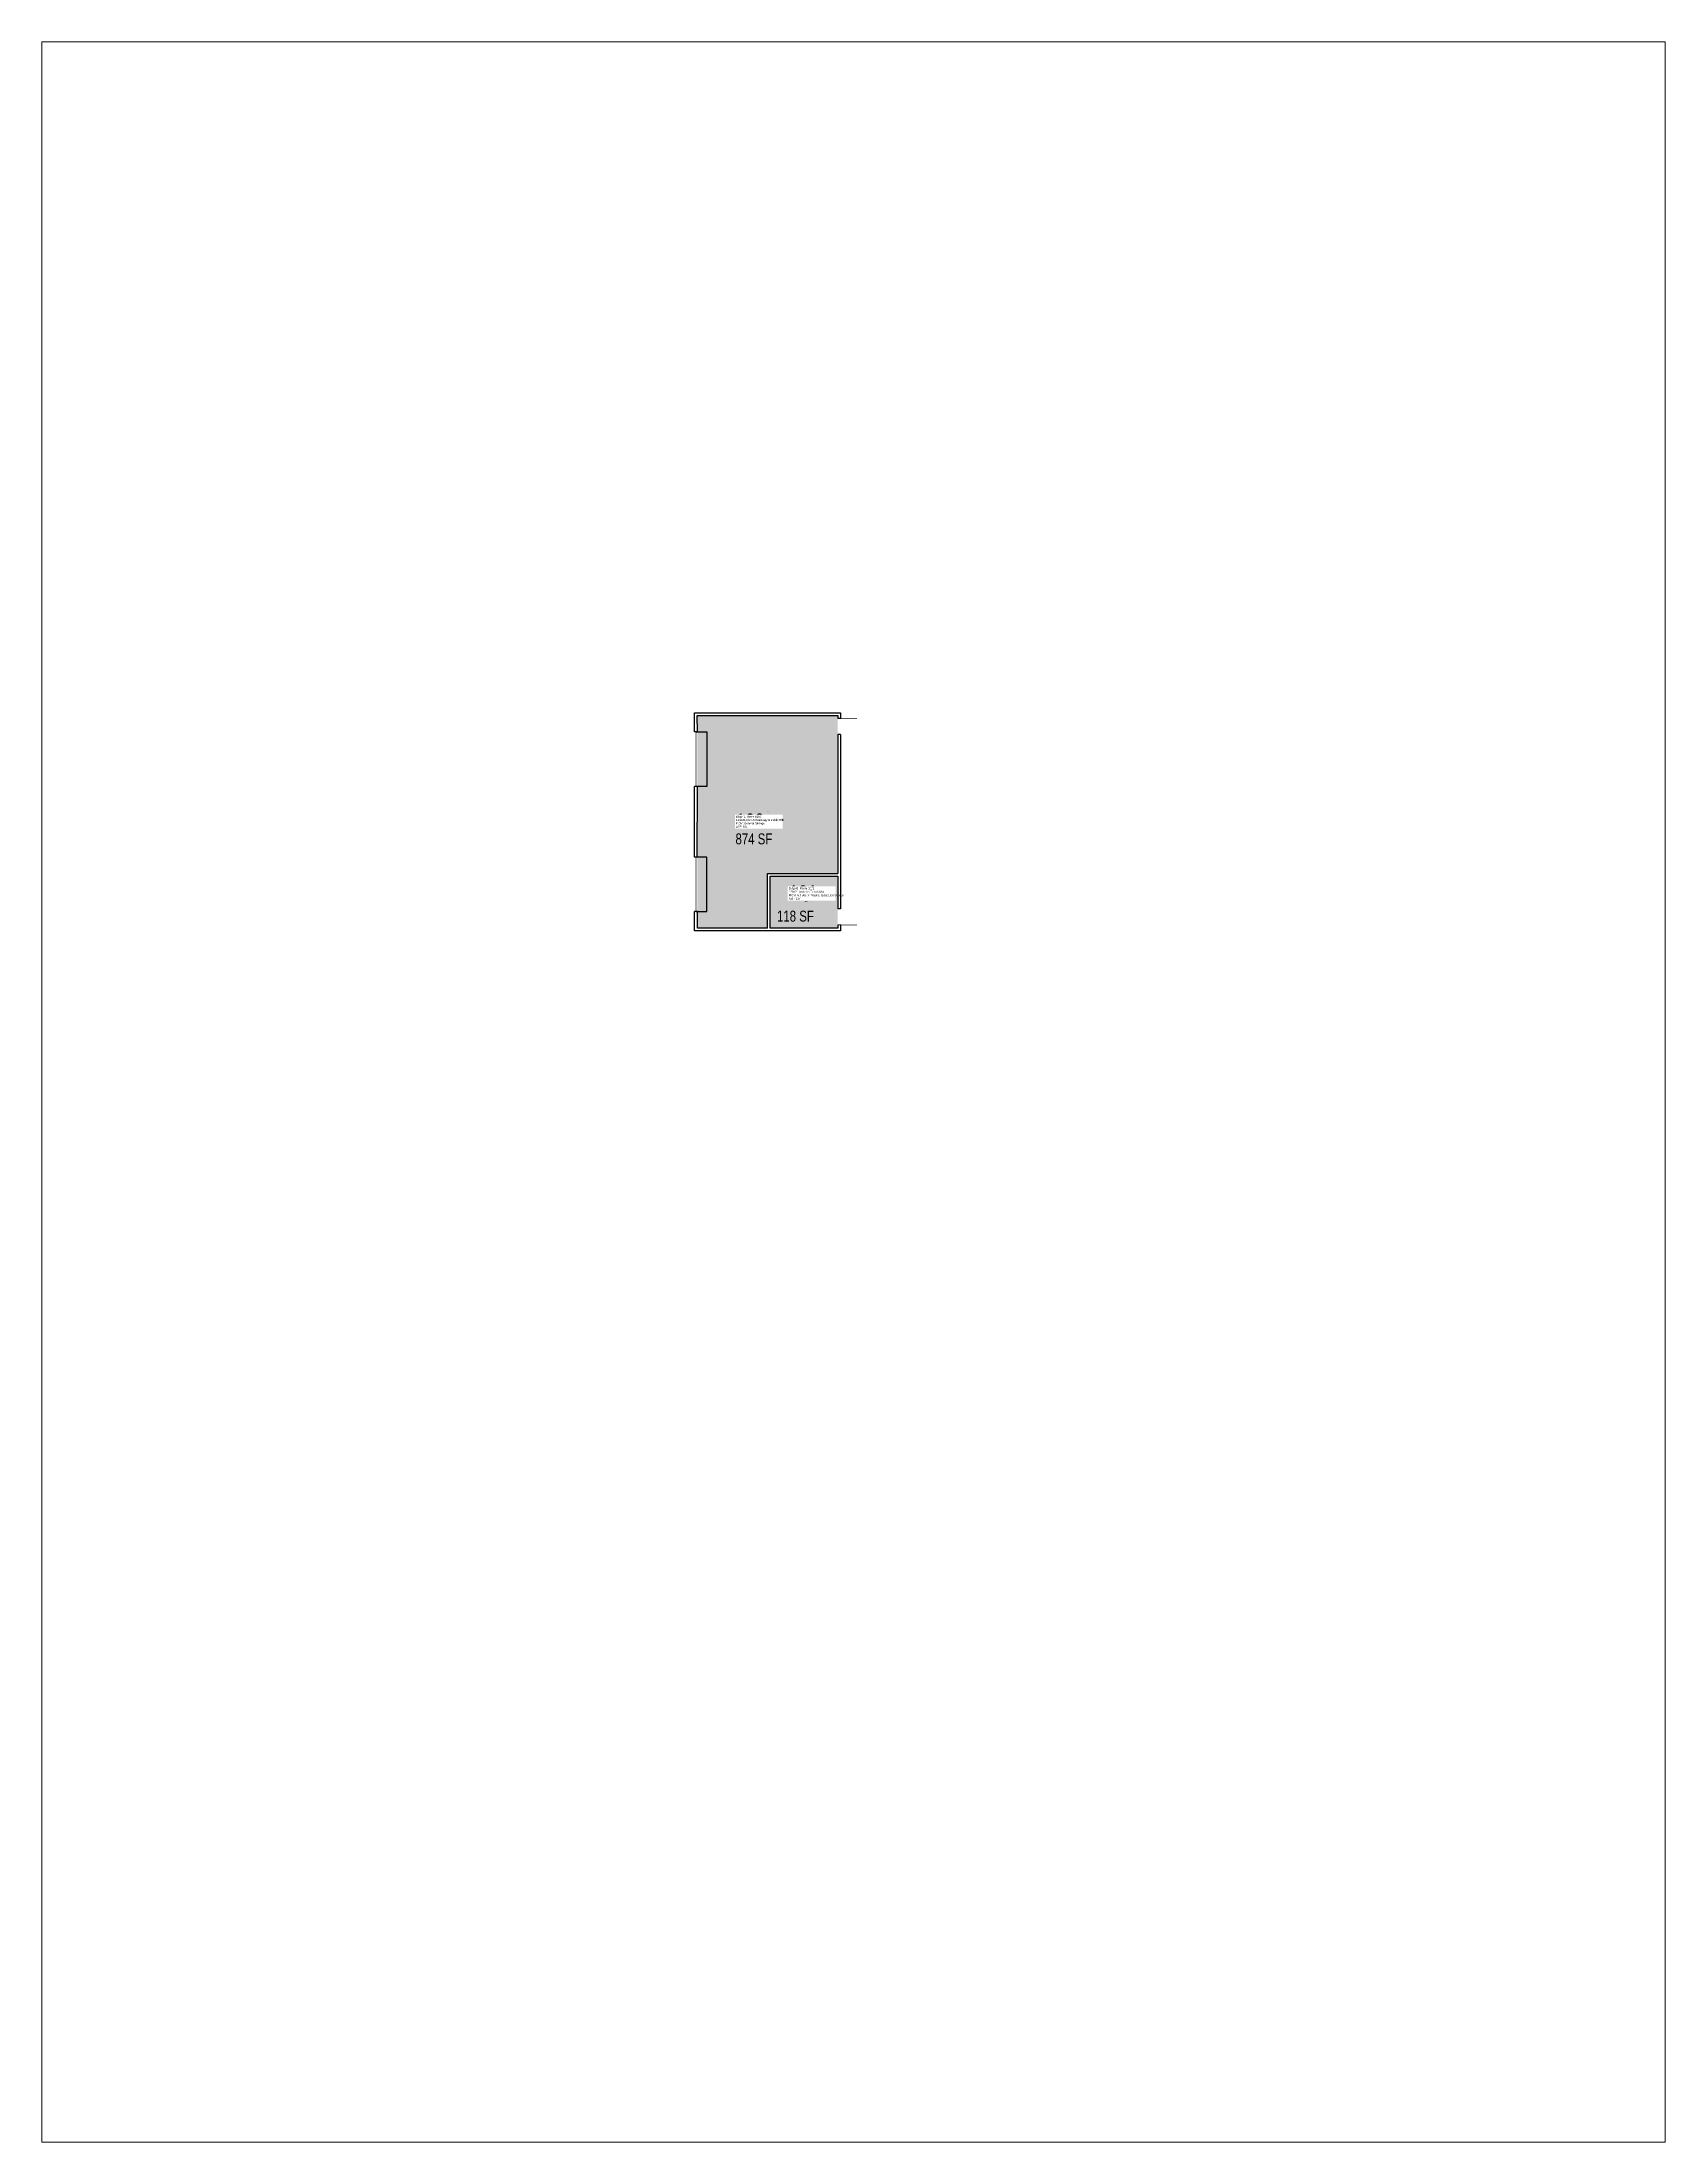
# Paper-space layout 'Layout1' of a CAD drawing. Header units: inches. Extents: x 0 to 8.5, y 0 to 11.
# The model-space entities are those that its viewports show. They can reach past a viewport. Long polylines and large blocks are cut down to what shows.
import ezdxf
from ezdxf.enums import TextEntityAlignment as Align

# ---------------------------------------------------------------- set-up
doc = ezdxf.new("R2010")
doc.units = ezdxf.units.IN
doc.header["$LTSCALE"] = 240
doc.header["$MEASUREMENT"] = 0
doc.linetypes.add('DASHED2', pattern=[0.375, 0.25, -0.125])
doc.layers.get('0').update_dxf_attribs({"linetype": 'CONTINUOUS'})
for name, color, linetype in [('A-DOOR', 2, 'CONTINUOUS'), ('A-IDEN-RNUM', 7, 'CONTINUOUS'), ('A-IDEN-SNUM', 4, 'CONTINUOUS'), ('A-IDEN-VNUM', 4, 'CONTINUOUS'), ('A-WALL', 5, 'CONTINUOUS'), ('AREA-TEXT', 3, 'CONTINUOUS'), ('Rooms-Category-Color', 7, 'CONTINUOUS'), ('Rooms-College-Color', 7, 'CONTINUOUS'), ('Rooms-Department-Color', 7, 'CONTINUOUS'), ('Rooms-Division-Color', 7, 'CONTINUOUS'), ('Rooms-Information', 7, 'CONTINUOUS')]:
    doc.layers.add(name, color=color, linetype=linetype)
doc.styles.add('CP_AREA', font='arial.ttf', dxfattribs={"height": 15})
doc.styles.add('CP_ROOMSNUMBER', font='arial.ttf', dxfattribs={"height": 1})
doc.styles.add('CP_ROOMVNUMBER', font='arial.ttf', dxfattribs={"width": 0.85, "height": 0.075})

msp = doc.modelspace()

# ---------------------------------------------------------------- hatches: boundary and pattern name
at = {"layer": 'Rooms-Category-Color', "true_color": 0xe3c5e1}
msp.add_hatch(color=254, dxfattribs=at).paths.add_polyline_path([(69221896.2, 27660741), (69222031.5, 27660815.6), (69221973.5, 27660920.7), (69222108.7, 27660995.3), (69221940.8, 27661299.5), (69221670.4, 27661150.3)])
at = {"layer": 'Rooms-Category-Color', "true_color": 0xfbafa2}
msp.add_hatch(color=21, dxfattribs=at).paths.add_polyline_path([(69222036.7, 27660818.5), (69222166.7, 27660890.2), (69222111.6, 27660990.1), (69221981.6, 27660918.3)])
at = {"layer": 'Rooms-College-Color', "true_color": 0xffe090}
msp.add_hatch(color=41, dxfattribs=at).paths.add_polyline_path([(69221896.2, 27660741), (69222031.5, 27660815.6), (69221973.5, 27660920.7), (69222108.7, 27660995.3), (69221940.8, 27661299.5), (69221670.4, 27661150.3)])
at = {"layer": 'Rooms-College-Color', "true_color": 0xffff64}
msp.add_hatch(color=51, dxfattribs=at).paths.add_polyline_path([(69222036.7, 27660818.5), (69222166.7, 27660890.2), (69222111.6, 27660990.1), (69221981.6, 27660918.3)])
at = {"layer": 'Rooms-Department-Color', "true_color": 0xffe090}
msp.add_hatch(color=41, dxfattribs=at).paths.add_polyline_path([(69221896.2, 27660741), (69222031.5, 27660815.6), (69221973.5, 27660920.7), (69222108.7, 27660995.3), (69221940.8, 27661299.5), (69221670.4, 27661150.3)])
at = {"layer": 'Rooms-Department-Color', "true_color": 0x604aed}
msp.add_hatch(color=173, dxfattribs=at).paths.add_polyline_path([(69222036.7, 27660818.5), (69222166.7, 27660890.2), (69222111.6, 27660990.1), (69221981.6, 27660918.3)])
at = {"layer": 'Rooms-Division-Color', "true_color": 0xffe090}
msp.add_hatch(color=41, dxfattribs=at).paths.add_polyline_path([(69221896.2, 27660741), (69222031.5, 27660815.6), (69221973.5, 27660920.7), (69222108.7, 27660995.3), (69221940.8, 27661299.5), (69221670.4, 27661150.3)])
at = {"layer": 'Rooms-Division-Color', "true_color": 0x604aed}
msp.add_hatch(color=173, dxfattribs=at).paths.add_polyline_path([(69222036.7, 27660818.5), (69222166.7, 27660890.2), (69222111.6, 27660990.1), (69221981.6, 27660918.3)])

# ---------------------------------------------------------------- linework, layer by layer
at = {"layer": 'A-DOOR'}
for points in [[(69221949.4, 27661296.5, 1.5, 1.5, 0), (69221980.9, 27661313.9, 0, 0, 0), (69221980.5, 27661314.6, 0, 0, -0.414214), (69221966.4, 27661265.7, 0, 0, -0.414214)], [(69222168.7, 27660899, 1.5, 1.5, 0), (69222200.3, 27660916.4, 0, 0, 0), (69222200.6, 27660915.7, 0, 0, 0.414214), (69222151.7, 27660929.9, 0, 0, 0.414214)]]:
    msp.add_lwpolyline(points, format="xyseb", dxfattribs=at)
at = {"layer": 'A-DOOR', "const_width": 2}
for points in [[(69221743.1, 27661012.2), (69221685.2, 27661117.3)], [(69221818.2, 27660876.2), (69221876.2, 27660771.1)]]:
    msp.add_lwpolyline(points, dxfattribs=at)
at = {"layer": 'A-DOOR', "linetype": 'DASHED2', "ltscale": 0.25}
for points in [[(69221685.2, 27661117.3), (69221706.2, 27661128.9)], [(69221706.2, 27661128.9), (69221764.1, 27661023.8)], [(69221764.1, 27661023.8), (69221743.1, 27661012.2)], [(69221839.2, 27660887.8), (69221818.2, 27660876.2)], [(69221897.2, 27660782.7), (69221839.2, 27660887.8)], [(69221876.2, 27660771.1), (69221897.2, 27660782.7)]]:
    msp.add_lwpolyline(points, dxfattribs=at)
at = {"layer": 'A-WALL', "flags": 128}
for points in [[(69221682.5, 27661115.8), (69221662.2, 27661152.6), (69221943.2, 27661307.7)], [(69221687.8, 27661118.7), (69221670.4, 27661150.2), (69221940.9, 27661299.5), (69221944.1, 27661293.6)], [(69221943.2, 27661307.7), (69221949.4, 27661296.5)], [(69221961.2, 27661262.8), (69222108.7, 27660995.3)], [(69221966.4, 27661265.7), (69222151.7, 27660929.9)], [(69221815.6, 27660874.7), (69221740.5, 27661010.8)], [(69221820.8, 27660877.6), (69221745.8, 27661013.7)], [(69222111.6, 27660990.1), (69222146.4, 27660927)], [(69222168.7, 27660899), (69222174.9, 27660887.9), (69221893.9, 27660732.8), (69221873.5, 27660769.7)], [(69222168.7, 27660899), (69222163.5, 27660896.1), (69222166.7, 27660890.2), (69222036.7, 27660818.5)], [(69222031.5, 27660815.6), (69221896.2, 27660741), (69221878.8, 27660772.6)]]:
    msp.add_lwpolyline(points, dxfattribs=at)
at = {"layer": 'A-WALL'}
for points in [[(69221949.4, 27661296.5), (69221944.1, 27661293.6)], [(69221966.4, 27661265.7), (69221961.2, 27661262.8)], [(69221687.8, 27661118.7), (69221682.5, 27661115.8)], [(69221745.8, 27661013.7), (69221740.5, 27661010.8)], [(69222031.5, 27660815.6), (69221973.5, 27660920.7), (69222108.7, 27660995.3)], [(69222036.7, 27660818.5), (69221981.6, 27660918.3), (69222111.6, 27660990.1)], [(69222151.7, 27660929.9), (69222146.5, 27660927)], [(69221820.8, 27660877.6), (69221815.6, 27660874.7)], [(69221878.8, 27660772.6), (69221873.5, 27660769.7)]]:
    msp.add_lwpolyline(points, dxfattribs=at)

# ---------------------------------------------------------------- texts
at = {"layer": 'A-IDEN-RNUM', "style": 'CP_ROOMSNUMBER', "width": 0.85}
for s, p in [('0100-00', (69221906.9, 27661040.4)), ('0101-00', (69222077.5, 27660907.2))]:
    msp.add_text(s, height=0.96, rotation=28.8889, dxfattribs=at).set_placement(p, align=Align.MIDDLE)
at = {"layer": 'A-IDEN-SNUM', "style": 'CP_ROOMSNUMBER', "width": 0.85}
for s, p in [('0420B10000', (69221906.9, 27661040.4)), ('0420B10100', (69222077.5, 27660907.2))]:
    msp.add_text(s, height=0.96, rotation=28.8889, dxfattribs=at).set_placement(p, align=Align.MIDDLE)
at = {"layer": 'A-IDEN-VNUM', "style": 'CP_ROOMVNUMBER', "width": 0.85}
for s, p in [('100', (69221883.8, 27661003.7)), ('101', (69222062, 27660921.6))]:
    msp.add_text(s, height=31.5, rotation=28.89, dxfattribs=at).set_placement(p, align=Align.MIDDLE)
at = {"layer": 'AREA-TEXT', "style": 'CP_AREA', "width": 0.75}
for s, p in [('874 SF', (69221910.4, 27660972.8)), ('118 SF', (69222072.4, 27660868.2))]:
    msp.add_text(s, height=24, rotation=28.89, dxfattribs=at).set_placement(p, align=Align.MIDDLE_CENTER)

# ---------------------------------------------------------------- next in the draw order: texts
at = {"layer": 'Rooms-Information', "char_height": 4.5, "width": 100.8, "attachment_point": 7, "rotation": 28.89, "style": 'CP_ROOMVNUMBER', "bg_fill": 3, "box_fill_scale": 1.5, "bg_fill_color": 256, "bg_fill_true_color": 13158600, "bg_fill_transparency": 0}
for s, insert in [('Bldg.42, Room B100^M^J115600-CSM-Kinesiology & Public Hlth^M^JFICM: General Storage^M^JASF: 874', (69221864, 27660975)), ('Bldg.42, Room B101^M^J120121-Athletics-Tennis Men^M^JFICM: Athletic or Physical Education Service^M^JASF: 117', (69222042.2, 27660892.9))]:
    msp.add_mtext(s, dxfattribs=dict(at, insert=insert))

psp = doc.layouts.get("Layout1")

# ---------------------------------------------------------------- viewports
at = {"layer": '0', "view_target_point": (1306.916, 810), "view_twist_angle": 331.11177358572}
psp.add_viewport(center=(4.25, 5.5), size=(8.5, 10.9999), view_center_point=(73969968.017, -9222964.013), view_height=4619.9537, dxfattribs=at)

doc.saveas('drawing.dxf')
